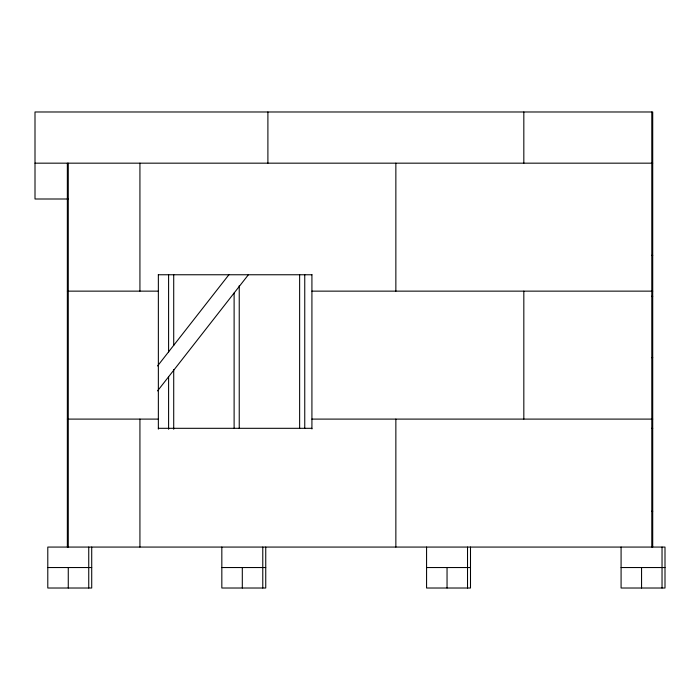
<?xml version="1.0" encoding="UTF-8"?>
<svg xmlns="http://www.w3.org/2000/svg" width="700" height="700" viewBox="0 0 700 700"><rect width="100%" height="100%" fill="white"/><g stroke="black" fill="none" stroke-linecap="round" stroke-linejoin="round"><path stroke-width="1.05" d="M157.57 365.951L228.953 274.68M157.561 390.898L248.456 274.671M35 163.17L652.715 163.17M68.267 199.001L35.009 199.001L35 111.983L652.715 111.983L652.715 547.067M651.796 255.307L652.715 255.307M158.357 274.759L311.92 274.759M67.349 291.139L158.357 291.139M311.92 291.139L652.715 291.139M651.796 296.257L652.715 296.257M651.796 357.674L652.715 357.674M67.349 419.099L158.357 419.099M311.92 419.099L652.715 419.099M158.357 428.312L311.92 428.312M651.796 428.312L652.715 428.312M651.796 511.236L652.715 511.236M47.792 567.543L91.718 567.543M221.83 567.543L265.746 567.543M426.571 567.543L470.496 567.543M621.084 567.543L665 567.543M662.034 547.067L662.034 588.017M651.796 111.983L651.796 547.067M641.559 567.543L641.559 588.017M621.084 547.067L621.084 588.017L665 588.017L665 547.067L47.792 547.067L47.792 588.017L91.718 588.017L91.718 547.067M523.827 111.983L523.827 163.17M523.827 291.139L523.827 419.099M470.496 547.067L470.496 588.017L426.571 588.017L426.571 547.067M467.521 547.067L467.521 588.017M447.046 567.543L447.046 588.017M395.859 163.17L395.859 291.139M395.859 419.099L395.859 547.067M311.92 274.654L311.92 428.969M304.754 274.654L304.754 428.409M299.635 274.654L299.635 428.409M267.899 111.983L267.899 163.17M265.746 547.067L265.746 588.017L221.83 588.017L221.83 547.067M262.78 547.067L262.78 588.017M242.305 567.543L242.305 588.017M239.234 285.626L239.234 428.409M234.115 293.011L234.115 428.409M173.714 274.549L173.714 345.572M173.714 369.547L173.714 429.257M168.595 274.558L168.595 352.109M168.595 376.784L168.595 429.249M158.357 274.549L158.357 429.118M139.93 163.17L139.93 291.139M139.93 419.099L139.93 547.067M88.743 547.067L88.743 588.017M68.267 163.17L68.267 547.067M68.267 567.543L68.267 588.017M67.349 163.17L67.349 547.067"/></g></svg>
